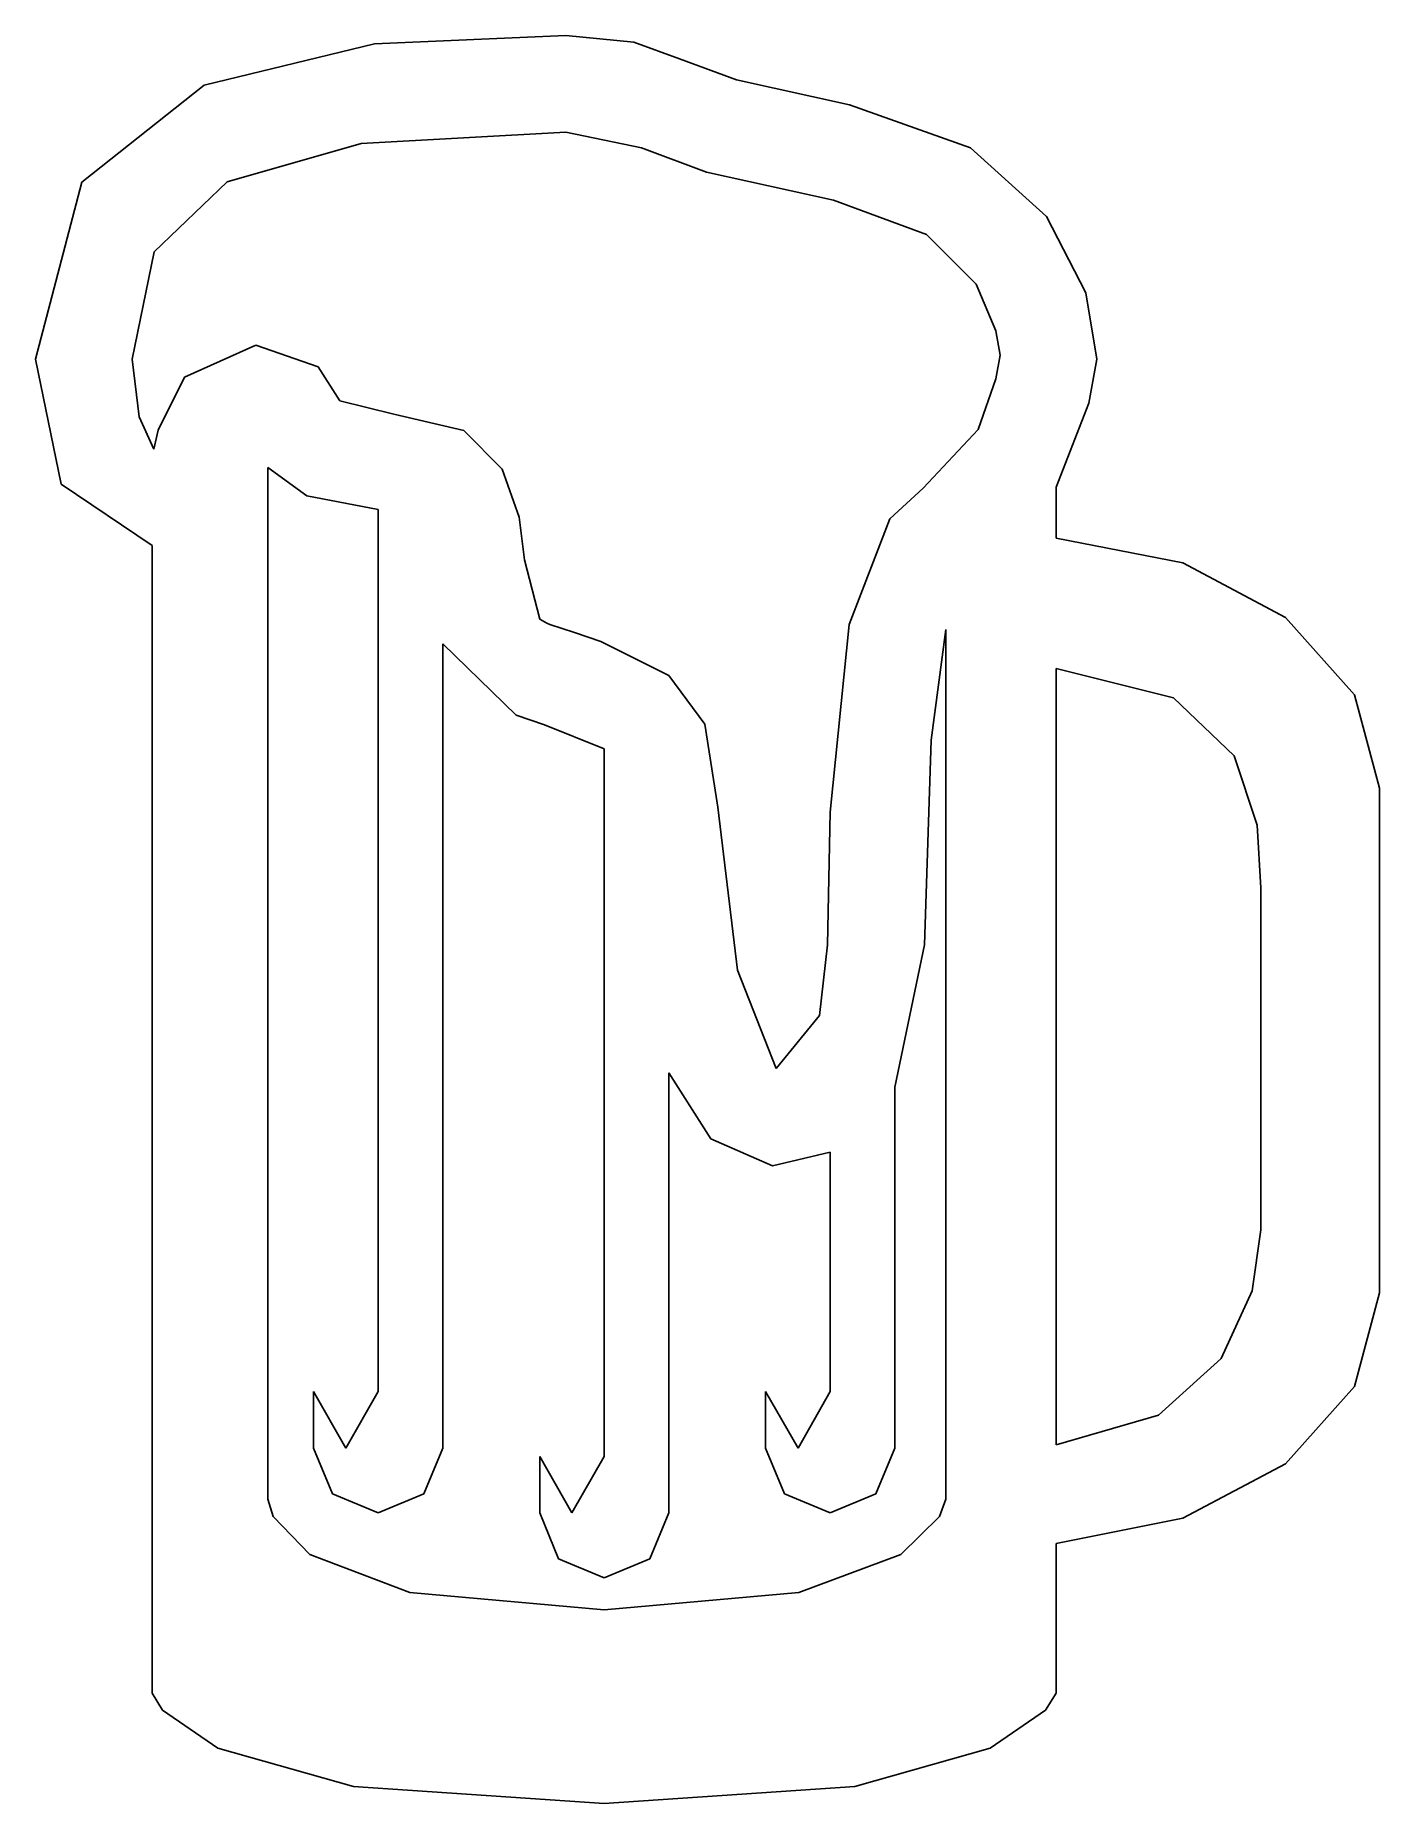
# Model space of a CAD drawing. Extents: x 0 to 7.6, y 0 to 10.
import ezdxf

# ---------------------------------------------------------------- set-up
doc = ezdxf.new("R2010")
doc.units = 0
doc.layers.get('0').update_dxf_attribs({"linetype": 'CONTINUOUS'})

msp = doc.modelspace()

# ---------------------------------------------------------------- linework, layer by layer
at = {"color": 0}
for p, q in [((2.99999, 10.0004), (1.91823, 9.95218)), ((3.38446, 9.96184), (2.99999, 10.0004)), ((1.91823, 9.95218), (0.95498, 9.71931)), ((3.64352, 9.86815), (3.38446, 9.96184)), ((3.96462, 9.74824), (3.64352, 9.86815)), ((0.95498, 9.71931), (0.263205, 9.16947)), ((4.60403, 9.60769), (3.96462, 9.74824)), ((5.28891, 9.36378), (4.60403, 9.60769)), ((1.84244, 9.38858), (2.99999, 9.45335)), ((2.99999, 9.45335), (3.42718, 9.36516)), ((1.08452, 9.17222), (1.84244, 9.38858)), ((3.42718, 9.36516), (3.79649, 9.22736)), ((5.71885, 8.97654), (5.28891, 9.36378)), ((3.79649, 9.22736), (4.51446, 9.06748)), ((0.263205, 9.16947), (0, 8.16903)), ((0.671103, 8.77535), (1.08452, 9.17222)), ((4.51446, 9.06748), (5.0395, 8.87458)), ((5.94071, 8.54523), (5.71885, 8.97654)), ((5.0395, 8.87458), (5.32059, 8.59345)), ((0.547081, 8.16903), (0.671103, 8.77535)), ((5.32059, 8.59345), (5.43221, 8.33025)), ((6.0041, 8.16903), (5.94071, 8.54523)), ((5.43221, 8.33025), (5.45564, 8.19245)), ((1.24713, 8.24893), (0.843361, 8.06704)), ((1.59852, 8.12631), (1.24713, 8.24893)), ((0, 8.16903), (0.146072, 7.46206)), ((0.587043, 7.8438), (0.547081, 8.16903)), ((1.72117, 7.93337), (1.59852, 8.12631)), ((5.45564, 8.19245), (5.43221, 8.05878)), ((5.95863, 7.91958), (6.0041, 8.16903)), ((0.843361, 8.06704), (0.694531, 7.76799)), ((5.43221, 8.05878), (5.33164, 7.77074)), ((2.02709, 7.85756), (1.72117, 7.93337)), ((5.77398, 7.44555), (5.95863, 7.91958)), ((0.669727, 7.6605), (0.587043, 7.8438)), ((2.42259, 7.76661), (2.02709, 7.85756)), ((0.694531, 7.76799), (0.669727, 7.6605)), ((2.64032, 7.54613), (2.42259, 7.76661)), ((5.33164, 7.77074), (5.02158, 7.44001)), ((1.31465, 1.72117), (1.31465, 7.55717)), ((1.31465, 7.55717), (1.53513, 7.39592)), ((2.73541, 7.27467), (2.64032, 7.54613)), ((0.146072, 7.46206), (0.660079, 7.1162)), ((5.02158, 7.44001), (4.83277, 7.26641)), ((5.77398, 7.15754), (5.77398, 7.44555)), ((1.53513, 7.39592), (1.9389, 7.31876)), ((1.9389, 7.31876), (1.9389, 2.33026)), ((2.7671, 7.03351), (2.73541, 7.27467)), ((4.83277, 7.26641), (4.60266, 6.66831)), ((0.660079, 7.1162), (0.660079, 0.62563)), ((6.49055, 7.01696), (5.77398, 7.15754)), ((2.85254, 6.69865), (2.7671, 7.03351)), ((7.07072, 6.70828), (6.49055, 7.01696)), ((7.46069, 6.27144), (7.07072, 6.70828)), ((2.8925, 6.67523), (2.85254, 6.69865)), ((2.90904, 6.66831), (2.8925, 6.67523)), ((3.04822, 6.62421), (2.90904, 6.66831)), ((3.19843, 6.57324), (3.04822, 6.62421)), ((4.60266, 6.66831), (4.49516, 5.60723)), ((5.06568, 6.01514), (5.14974, 6.63938)), ((5.14974, 6.63938), (5.14974, 1.72117)), ((2.30408, 2.01056), (2.30408, 6.55948)), ((2.30408, 6.55948), (2.71887, 6.15569)), ((3.58292, 6.3803), (3.19843, 6.57324)), ((5.77398, 2.02847), (5.77398, 6.4189)), ((5.77398, 6.4189), (6.43682, 6.25355)), ((3.78686, 6.10471), (3.58292, 6.3803)), ((6.43682, 6.25355), (6.77997, 5.92557)), ((7.60264, 5.74227), (7.46069, 6.27144)), ((2.71887, 6.15569), (2.8801, 6.10196)), ((2.8801, 6.10196), (3.21772, 5.96554)), ((3.85988, 5.63619), (3.78686, 6.10471)), ((5.02846, 4.8562), (5.06568, 6.01514)), ((3.21772, 5.96554), (3.21772, 1.96371)), ((6.77997, 5.92557), (6.90947, 5.5342)), ((7.60264, 2.88837), (7.60264, 5.74227)), ((3.9715, 4.71428), (3.85988, 5.63619)), ((4.49516, 5.60723), (4.48, 4.8562)), ((6.90947, 5.5342), (6.93014, 5.18005)), ((6.93014, 5.18005), (6.93014, 3.24528)), ((4.48, 4.8562), (4.43452, 4.45657)), ((4.86174, 4.05144), (5.02846, 4.8562)), ((4.19061, 4.15756), (3.9715, 4.71428)), ((4.43452, 4.45657), (4.19061, 4.15756)), ((3.58292, 1.644), (3.58292, 4.13272)), ((3.58292, 4.13272), (3.81991, 3.75931)), ((4.86174, 2.01056), (4.86174, 4.05144)), ((3.81991, 3.75931), (4.16856, 3.60772)), ((4.16856, 3.60772), (4.49516, 3.68349)), ((4.49516, 3.68349), (4.49516, 2.33026)), ((6.93014, 3.24528), (6.88192, 2.89939)), ((6.88192, 2.89939), (6.70691, 2.51768)), ((7.46069, 2.3592), (7.60264, 2.88837)), ((6.70691, 2.51768), (6.35275, 2.19659)), ((1.75562, 2.01056), (1.57372, 2.33026)), ((1.57372, 2.33026), (1.57372, 2.01056)), ((1.9389, 2.33026), (1.75562, 2.01056)), ((4.31327, 2.01056), (4.12997, 2.33026)), ((4.12997, 2.33026), (4.12997, 2.01056)), ((4.49516, 2.33026), (4.31327, 2.01056)), ((7.07072, 1.92236), (7.46069, 2.3592)), ((6.35275, 2.19659), (5.77398, 2.02847)), ((1.57372, 2.01056), (1.67983, 1.75149)), ((2.19659, 1.75149), (2.30408, 2.01056)), ((4.12997, 2.01056), (4.23609, 1.75149)), ((4.75424, 1.75149), (4.86174, 2.01056)), ((3.03444, 1.644), (2.85254, 1.96371)), ((2.85254, 1.96371), (2.85254, 1.644)), ((3.21772, 1.96371), (3.03444, 1.644)), ((6.49055, 1.61368), (7.07072, 1.92236)), ((1.34497, 1.62471), (1.31465, 1.72117)), ((1.67983, 1.75149), (1.9389, 1.644)), ((1.9389, 1.644), (2.19659, 1.75149)), ((4.23609, 1.75149), (4.49516, 1.644)), ((4.49516, 1.644), (4.75424, 1.75149)), ((5.14974, 1.72117), (5.1139, 1.62471)), ((1.55305, 1.40836), (1.34497, 1.62471)), ((2.85254, 1.644), (2.95865, 1.38493)), ((3.47541, 1.38493), (3.58292, 1.644)), ((5.1139, 1.62471), (4.89479, 1.40836)), ((5.77398, 1.47175), (6.49055, 1.61368)), ((2.11805, 1.19338), (1.55305, 1.40836)), ((4.89479, 1.40836), (4.31878, 1.19338)), ((5.77398, 0.62563), (5.77398, 1.47175)), ((2.95865, 1.38493), (3.21772, 1.27744)), ((3.21772, 1.27744), (3.47541, 1.38493)), ((3.21772, 1.09554), (2.11805, 1.19338)), ((4.31878, 1.19338), (3.21772, 1.09554)), ((0.660079, 0.62563), (0.719335, 0.529167)), ((5.71334, 0.529167), (5.77398, 0.62563)), ((0.719335, 0.529167), (1.03215, 0.312815)), ((5.40053, 0.312815), (5.71334, 0.529167)), ((1.03215, 0.312815), (1.79834, 0.097841)), ((4.63434, 0.097841), (5.40053, 0.312815)), ((1.79834, 0.097841), (3.21772, 0)), ((3.21772, 0), (4.63434, 0.097841))]:
    msp.add_line(p, q, dxfattribs=at)

doc.saveas('drawing.dxf')
